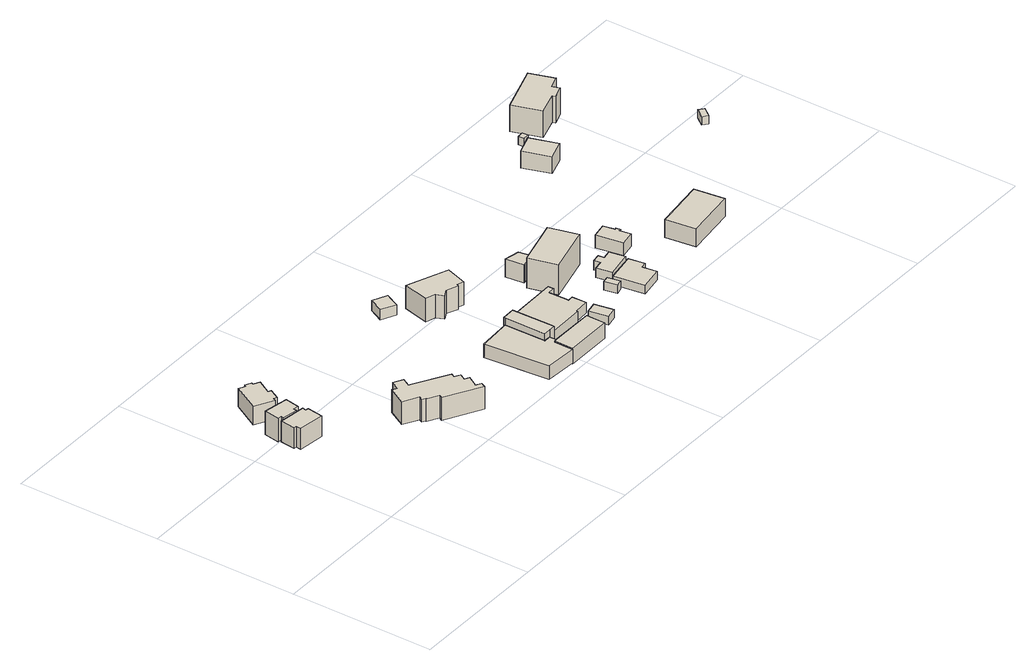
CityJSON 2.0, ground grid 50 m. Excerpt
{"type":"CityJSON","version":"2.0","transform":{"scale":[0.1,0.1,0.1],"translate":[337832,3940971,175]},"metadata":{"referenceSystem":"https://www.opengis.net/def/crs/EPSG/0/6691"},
"CityObjects":{
"building1":{"type":"Building","attributes":{"measuredHeight":8.5,"BuildingIDAttribute.prefecture":"14","BuildingIDAttribute.city":"14151","BuildingDetailAttribute.surveyYear":2015,"BuildingLandSlideRiskAttribute.description":"1","BuildingLandSlideRiskAttribute.areaType":"1"},"geometry":[{"type":"Solid","lod":"1","boundaries":[[[[0,1,2,3,4,5,6,7]],[[6,8,9,7]],[[5,10,8,6]],[[4,11,10,5]],[[3,12,11,4]],[[2,13,12,3]],[[1,14,13,2]],[[0,15,14,1]],[[7,9,15,0]],[[8,10,11,12,13,14,15,9]]]]}]},
"building2":{"type":"Building","attributes":{"usage":"411","measuredHeight":9.1,"storeysAboveGround":2,"BuildingIDAttribute.prefecture":"14","BuildingIDAttribute.city":"14151","BuildingDetailAttribute.totalFloorArea":84.25,"BuildingDetailAttribute.buildingFootprintArea":42.13,"BuildingDetailAttribute.buildingStructureType":"601","BuildingDetailAttribute.buildingStructureOrgType":"1","BuildingDetailAttribute.orgUsage":"10","BuildingDetailAttribute.surveyYear":2015,"BuildingLandSlideRiskAttribute.description":"1","BuildingLandSlideRiskAttribute.areaType":"1"},"geometry":[{"type":"Solid","lod":"1","boundaries":[[[[16,17,18,19,20,21,22,23]],[[22,24,25,23]],[[21,26,24,22]],[[20,27,26,21]],[[19,28,27,20]],[[18,29,28,19]],[[17,30,29,18]],[[16,31,30,17]],[[23,25,31,16]],[[24,26,27,28,29,30,31,25]]]]}]},
"building3":{"type":"Building","attributes":{"usage":"411","measuredHeight":6.9,"storeysAboveGround":1,"BuildingIDAttribute.prefecture":"14","BuildingIDAttribute.city":"14151","BuildingDetailAttribute.totalFloorArea":76.04,"BuildingDetailAttribute.buildingFootprintArea":76.04,"BuildingDetailAttribute.buildingStructureType":"601","BuildingDetailAttribute.buildingStructureOrgType":"1","BuildingDetailAttribute.orgUsage":"10","BuildingDetailAttribute.surveyYear":2015,"BuildingLandSlideRiskAttribute.description":"1","BuildingLandSlideRiskAttribute.areaType":"1"},"geometry":[{"type":"Solid","lod":"1","boundaries":[[[[32,33,34,35,36,37,38,39,40,41,42,43]],[[42,44,45,43]],[[41,46,44,42]],[[40,47,46,41]],[[39,48,47,40]],[[38,49,48,39]],[[37,50,49,38]],[[36,51,50,37]],[[35,52,51,36]],[[34,53,52,35]],[[33,54,53,34]],[[32,55,54,33]],[[43,45,55,32]],[[44,46,47,48,49,50,51,52,53,54,55,45]]]]}]},
"building4":{"type":"Building","attributes":{"usage":"411","measuredHeight":9.8,"storeysAboveGround":2,"BuildingIDAttribute.prefecture":"14","BuildingIDAttribute.city":"14151","BuildingDetailAttribute.totalFloorArea":370.67,"BuildingDetailAttribute.buildingFootprintArea":185.34,"BuildingDetailAttribute.buildingStructureType":"601","BuildingDetailAttribute.buildingStructureOrgType":"1","BuildingDetailAttribute.orgUsage":"10","BuildingDetailAttribute.surveyYear":2015},"geometry":[{"type":"Solid","lod":"1","boundaries":[[[[56,57,58,59,60,61,62,63,64,65,66,67,68,69,70,71,72,73,74,75]],[[74,76,77,75]],[[73,78,76,74]],[[72,79,78,73]],[[71,80,79,72]],[[70,81,80,71]],[[69,82,81,70]],[[68,83,82,69]],[[67,84,83,68]],[[66,85,84,67]],[[65,86,85,66]],[[64,87,86,65]],[[63,88,87,64]],[[62,89,88,63]],[[61,90,89,62]],[[60,91,90,61]],[[59,92,91,60]],[[58,93,92,59]],[[57,94,93,58]],[[56,95,94,57]],[[75,77,95,56]],[[76,78,79,80,81,82,83,84,85,86,87,88,89,90,91,92,93,94,95,77]]]]}]},
"building5":{"type":"Building","attributes":{"measuredHeight":5.3,"BuildingIDAttribute.prefecture":"14","BuildingIDAttribute.city":"14151","BuildingDetailAttribute.surveyYear":2015},"geometry":[{"type":"Solid","lod":"1","boundaries":[[[[96,97,98,99,100,101,102,103]],[[102,104,105,103]],[[101,106,104,102]],[[100,107,106,101]],[[99,108,107,100]],[[98,109,108,99]],[[97,110,109,98]],[[96,111,110,97]],[[103,105,111,96]],[[104,106,107,108,109,110,111,105]]]]}]},
"building6":{"type":"Building","attributes":{"usage":"411","measuredHeight":3.9,"storeysAboveGround":1,"BuildingIDAttribute.prefecture":"14","BuildingIDAttribute.city":"14151","BuildingDetailAttribute.totalFloorArea":30.64,"BuildingDetailAttribute.buildingFootprintArea":30.64,"BuildingDetailAttribute.buildingStructureType":"610","BuildingDetailAttribute.buildingStructureOrgType":"2","BuildingDetailAttribute.orgUsage":"10","BuildingDetailAttribute.surveyYear":2015},"geometry":[{"type":"Solid","lod":"1","boundaries":[[[[112,113,114,115]],[[114,116,117,115]],[[113,118,116,114]],[[112,119,118,113]],[[115,117,119,112]],[[116,118,119,117]]]]}]},
"building7":{"type":"Building","attributes":{"measuredHeight":6.8,"BuildingIDAttribute.prefecture":"14","BuildingIDAttribute.city":"14151","BuildingDetailAttribute.surveyYear":2015},"geometry":[{"type":"Solid","lod":"1","boundaries":[[[[120,121,122,123,124,125,126]],[[125,127,128,126]],[[124,129,127,125]],[[123,130,129,124]],[[122,131,130,123]],[[121,132,131,122]],[[120,133,132,121]],[[126,128,133,120]],[[127,129,130,131,132,133,128]]]]}]},
"building8":{"type":"Building","attributes":{"usage":"411","measuredHeight":10,"storeysAboveGround":2,"BuildingIDAttribute.prefecture":"14","BuildingIDAttribute.city":"14151","BuildingDetailAttribute.totalFloorArea":218.14,"BuildingDetailAttribute.buildingFootprintArea":109.07,"BuildingDetailAttribute.buildingStructureType":"601","BuildingDetailAttribute.buildingStructureOrgType":"1","BuildingDetailAttribute.orgUsage":"10","BuildingDetailAttribute.surveyYear":2015},"geometry":[{"type":"Solid","lod":"1","boundaries":[[[[134,135,136,137,138,139,140,141,142]],[[141,143,144,142]],[[140,145,143,141]],[[139,146,145,140]],[[138,147,146,139]],[[137,148,147,138]],[[136,149,148,137]],[[135,150,149,136]],[[134,151,150,135]],[[142,144,151,134]],[[143,145,146,147,148,149,150,151,144]]]]}]},
"building9":{"type":"Building","attributes":{"measuredHeight":5.8,"BuildingIDAttribute.prefecture":"14","BuildingIDAttribute.city":"14151","BuildingDetailAttribute.surveyYear":2015},"geometry":[{"type":"Solid","lod":"1","boundaries":[[[[152,153,154,155,156]],[[155,157,158,156]],[[154,159,157,155]],[[153,160,159,154]],[[152,161,160,153]],[[156,158,161,152]],[[157,159,160,161,158]]]]}]},
"building10":{"type":"Building","attributes":{"measuredHeight":6,"BuildingIDAttribute.prefecture":"14","BuildingIDAttribute.city":"14151","BuildingDetailAttribute.surveyYear":2015},"geometry":[{"type":"Solid","lod":"1","boundaries":[[[[162,163,164,165]],[[164,166,167,165]],[[163,168,166,164]],[[162,169,168,163]],[[165,167,169,162]],[[166,168,169,167]]]]}]},
"building11":{"type":"Building","attributes":{"measuredHeight":3.5,"BuildingIDAttribute.prefecture":"14","BuildingIDAttribute.city":"14151","BuildingDetailAttribute.surveyYear":2015},"geometry":[{"type":"Solid","lod":"1","boundaries":[[[[170,171,172,173]],[[172,174,175,173]],[[171,176,174,172]],[[170,177,176,171]],[[173,175,177,170]],[[174,176,177,175]]]]}]},
"building12":{"type":"Building","attributes":{"usage":"441","measuredHeight":5.3,"storeysAboveGround":2,"BuildingIDAttribute.prefecture":"14","BuildingIDAttribute.city":"14151","BuildingDetailAttribute.totalFloorArea":1312.14,"BuildingDetailAttribute.buildingFootprintArea":656.07,"BuildingDetailAttribute.buildingStructureType":"601","BuildingDetailAttribute.buildingStructureOrgType":"1","BuildingDetailAttribute.orgUsage":"160","BuildingDetailAttribute.surveyYear":2015},"geometry":[{"type":"Solid","lod":"1","boundaries":[[[[178,179,180,181,182,183,184,185,186,187,188,189]],[[188,190,191,189]],[[187,192,190,188]],[[186,193,192,187]],[[185,194,193,186]],[[184,195,194,185]],[[183,196,195,184]],[[182,197,196,183]],[[181,198,197,182]],[[180,199,198,181]],[[179,200,199,180]],[[178,201,200,179]],[[189,191,201,178]],[[190,192,193,194,195,196,197,198,199,200,201,191]]]]}]},
"building13":{"type":"Building","attributes":{"measuredHeight":3.2,"BuildingIDAttribute.prefecture":"14","BuildingIDAttribute.city":"14151","BuildingDetailAttribute.surveyYear":2015},"geometry":[{"type":"Solid","lod":"1","boundaries":[[[[202,203,204,205]],[[204,206,207,205]],[[203,208,206,204]],[[202,209,208,203]],[[205,207,209,202]],[[206,208,209,207]]]]}]},
"building14":{"type":"Building","attributes":{"usage":"411","measuredHeight":7.1,"storeysAboveGround":1,"BuildingIDAttribute.prefecture":"14","BuildingIDAttribute.city":"14151","BuildingDetailAttribute.totalFloorArea":23.55,"BuildingDetailAttribute.buildingFootprintArea":23.55,"BuildingDetailAttribute.buildingStructureType":"601","BuildingDetailAttribute.buildingStructureOrgType":"1","BuildingDetailAttribute.orgUsage":"10","BuildingDetailAttribute.surveyYear":2015},"geometry":[{"type":"Solid","lod":"1","boundaries":[[[[210,211,212,213,214,215]],[[214,216,217,215]],[[213,218,216,214]],[[212,219,218,213]],[[211,220,219,212]],[[210,221,220,211]],[[215,217,221,210]],[[216,218,219,220,221,217]]]]}]},
"building15":{"type":"Building","attributes":{"BuildingIDAttribute.prefecture":"14","BuildingIDAttribute.city":"14151","BuildingDetailAttribute.surveyYear":2015},"geometry":[{"type":"Solid","lod":"1","boundaries":[[[[222,223,224,225]],[[224,226,227,225]],[[223,228,226,224]],[[222,229,228,223]],[[225,227,229,222]],[[226,228,229,227]]]]}]},
"building16":{"type":"Building","attributes":{"usage":"411","measuredHeight":12.6,"storeysAboveGround":1,"BuildingIDAttribute.prefecture":"14","BuildingIDAttribute.city":"14151","BuildingDetailAttribute.totalFloorArea":160.27,"BuildingDetailAttribute.buildingFootprintArea":160.27,"BuildingDetailAttribute.buildingStructureType":"601","BuildingDetailAttribute.buildingStructureOrgType":"1","BuildingDetailAttribute.orgUsage":"10","BuildingDetailAttribute.surveyYear":2015},"geometry":[{"type":"Solid","lod":"1","boundaries":[[[[230,231,232,233,234]],[[233,235,236,234]],[[232,237,235,233]],[[231,238,237,232]],[[230,239,238,231]],[[234,236,239,230]],[[235,237,238,239,236]]]]}]},
"building17":{"type":"Building","attributes":{"measuredHeight":4.8,"BuildingIDAttribute.prefecture":"14","BuildingIDAttribute.city":"14151","BuildingDetailAttribute.surveyYear":2015},"geometry":[{"type":"Solid","lod":"1","boundaries":[[[[240,241,242,243,244,245]],[[244,246,247,245]],[[243,248,246,244]],[[242,249,248,243]],[[241,250,249,242]],[[240,251,250,241]],[[245,247,251,240]],[[246,248,249,250,251,247]]]]}]},
"building18":{"type":"Building","attributes":{"measuredHeight":4.6,"BuildingIDAttribute.prefecture":"14","BuildingIDAttribute.city":"14151","BuildingDetailAttribute.surveyYear":2015},"geometry":[{"type":"Solid","lod":"1","boundaries":[[[[252,253,254,255,256,257,258,259]],[[258,260,261,259]],[[257,262,260,258]],[[256,263,262,257]],[[255,264,263,256]],[[254,265,264,255]],[[253,266,265,254]],[[252,267,266,253]],[[259,261,267,252]],[[260,262,263,264,265,266,267,261]]]]}]},
"building19":{"type":"Building","attributes":{"usage":"401","measuredHeight":4.9,"storeysAboveGround":1,"BuildingIDAttribute.prefecture":"14","BuildingIDAttribute.city":"14151","BuildingDetailAttribute.totalFloorArea":46.32,"BuildingDetailAttribute.buildingFootprintArea":46.32,"BuildingDetailAttribute.buildingStructureType":"601","BuildingDetailAttribute.buildingStructureOrgType":"1","BuildingDetailAttribute.orgUsage":"61","BuildingDetailAttribute.surveyYear":2015},"geometry":[{"type":"Solid","lod":"1","boundaries":[[[[268,269,270,271,272,273,274,275]],[[274,276,277,275]],[[273,278,276,274]],[[272,279,278,273]],[[271,280,279,272]],[[270,281,280,271]],[[269,282,281,270]],[[268,283,282,269]],[[275,277,283,268]],[[276,278,279,280,281,282,283,277]]]]}]},
"building20":{"type":"Building","attributes":{"usage":"402","measuredHeight":6.6,"storeysAboveGround":1,"BuildingIDAttribute.prefecture":"14","BuildingIDAttribute.city":"14151","BuildingDetailAttribute.totalFloorArea":193.86,"BuildingDetailAttribute.buildingFootprintArea":193.86,"BuildingDetailAttribute.buildingStructureType":"610","BuildingDetailAttribute.buildingStructureOrgType":"2","BuildingDetailAttribute.orgUsage":"71","BuildingDetailAttribute.surveyYear":2015},"geometry":[{"type":"Solid","lod":"1","boundaries":[[[[284,285,286,287]],[[286,288,289,287]],[[285,290,288,286]],[[284,291,290,285]],[[287,289,291,284]],[[288,290,291,289]]]]}]},
"building21":{"type":"Building","attributes":{"usage":"411","measuredHeight":6.9,"storeysAboveGround":2,"BuildingIDAttribute.prefecture":"14","BuildingIDAttribute.city":"14151","BuildingDetailAttribute.totalFloorArea":102.54,"BuildingDetailAttribute.buildingFootprintArea":51.27,"BuildingDetailAttribute.buildingStructureType":"601","BuildingDetailAttribute.buildingStructureOrgType":"1","BuildingDetailAttribute.orgUsage":"10","BuildingDetailAttribute.surveyYear":2015},"geometry":[{"type":"Solid","lod":"1","boundaries":[[[[292,293,294,295]],[[294,296,297,295]],[[293,298,296,294]],[[292,299,298,293]],[[295,297,299,292]],[[296,298,299,297]]]]}]},
"building22":{"type":"Building","attributes":{"BuildingIDAttribute.prefecture":"14","BuildingIDAttribute.city":"14151","BuildingDetailAttribute.surveyYear":2015},"geometry":[{"type":"Solid","lod":"1","boundaries":[[[[300,301,302,303]],[[302,304,305,303]],[[301,306,304,302]],[[300,307,306,301]],[[303,305,307,300]],[[304,306,307,305]]]]}]},
"building23":{"type":"Building","attributes":{"usage":"411","measuredHeight":11.1,"storeysAboveGround":2,"BuildingIDAttribute.prefecture":"14","BuildingIDAttribute.city":"14151","BuildingDetailAttribute.totalFloorArea":309.87,"BuildingDetailAttribute.buildingFootprintArea":154.93,"BuildingDetailAttribute.buildingStructureType":"601","BuildingDetailAttribute.buildingStructureOrgType":"1","BuildingDetailAttribute.orgUsage":"10","BuildingDetailAttribute.surveyYear":2015},"geometry":[{"type":"Solid","lod":"1","boundaries":[[[[308,309,310,311,312,313,314,315]],[[314,316,317,315]],[[313,318,316,314]],[[312,319,318,313]],[[311,320,319,312]],[[310,321,320,311]],[[309,322,321,310]],[[308,323,322,309]],[[315,317,323,308]],[[316,318,319,320,321,322,323,317]]]]}]},
"building24":{"type":"Building","attributes":{"BuildingIDAttribute.prefecture":"14","BuildingIDAttribute.city":"14151","BuildingDetailAttribute.surveyYear":2015},"geometry":[{"type":"Solid","lod":"1","boundaries":[[[[324,325,326,327]],[[326,328,329,327]],[[325,330,328,326]],[[324,331,330,325]],[[327,329,331,324]],[[328,330,331,329]]]]}]}
},
"vertices":[
[101,396,113],[99,383,113],[109,382,113],[101,326,113],[10,338,113],[12,355,113],[2,356,113],[9,408,113],[2,356,188],[9,408,188],[12,355,188],[10,338,188],[101,326,188],[109,382,188],[99,383,188],[101,396,188],
[31,424,100],[18,427,100],[27,480,100],[113,465,100],[104,415,100],[86,418,100],[84,406,100],[29,416,100],[84,406,185],[29,416,185],[86,418,185],[104,415,185],[113,465,185],[27,480,185],[18,427,185],[31,424,185],
[114,642,88],[136,630,88],[140,637,88],[161,626,88],[158,620,88],[179,608,88],[152,560,88],[162,555,88],[142,519,88],[132,524,88],[126,514,88],[62,550,88],[126,514,154],[62,550,154],[132,524,154],[142,519,154],[162,555,154],[152,560,154],[179,608,154],[158,620,154],[161,626,154],[140,637,154],[136,630,154],[114,642,154],
[423,299,32],[438,290,32],[455,320,32],[487,301,32],[471,274,32],[594,202,32],[587,189,32],[606,178,32],[594,157,32],[610,148,32],[588,111,32],[606,101,32],[597,84,32],[475,154,32],[481,165,32],[443,187,32],[445,190,32],[433,197,32],[439,209,32],[388,238,32],[439,209,114],[388,238,114],[433,197,114],[445,190,114],[443,187,114],[481,165,114],[475,154,114],[597,84,114],[606,101,114],[588,111,114],[610,148,114],[594,157,114],[606,178,114],[587,189,114],[594,202,114],[471,274,114],[487,301,114],[455,320,114],[438,290,114],[423,299,114],
[941,73,39],[941,6,39],[828,13,39],[809,238,39],[928,246,39],[930,101,39],[954,101,39],[955,74,39],[954,101,87],[955,74,87],[930,101,87],[928,246,87],[809,238,87],[828,13,87],[941,6,87],[941,73,87],
[731,562,89],[756,612,89],[805,588,89],[780,537,89],[805,588,126],[780,537,126],[756,612,126],[731,562,126],
[928,246,45],[928,251,45],[975,252,45],[978,113,45],[978,101,45],[954,101,45],[930,101,45],[954,101,112],[930,101,112],[978,101,112],[978,113,112],[975,252,112],[928,251,112],[928,246,112],
[918,414,88],[913,406,88],[874,423,88],[847,409,88],[836,437,88],[802,447,88],[825,536,88],[966,480,88],[941,406,88],[966,480,172],[941,406,172],[825,536,172],[802,447,172],[836,437,172],[847,409,172],[874,423,172],[913,406,172],[918,414,172],
[941,6,35],[941,73,35],[955,74,35],[1106,74,35],[1106,7,35],[1106,74,91],[1106,7,91],[955,74,91],[941,73,91],[941,6,91],
[921,513,83],[929,534,83],[955,525,83],[948,503,83],[955,525,120],[948,503,120],[929,534,120],[921,513,120],
[952,492,84],[963,521,84],[982,514,84],[971,485,84],[982,514,116],[971,485,116],[963,521,116],[952,492,116],
[1175,244,43],[1150,243,43],[1152,173,43],[1171,174,43],[1173,123,43],[1120,121,43],[1120,116,43],[978,113,43],[975,252,43],[997,252,43],[997,261,43],[1175,265,43],[997,261,81],[1175,265,81],[997,252,81],[975,252,81],[978,113,81],[1120,116,81],[1120,121,81],[1173,123,81],[1171,174,81],[1152,173,81],[1150,243,81],[1175,244,81],
[1200,40,42],[1161,33,42],[1149,99,42],[1188,106,42],[1149,99,73],[1188,106,73],[1161,33,73],[1200,40,73],
[1223,408,56],[1231,367,56],[1181,355,56],[1178,354,56],[1178,355,56],[1170,419,56],[1178,355,121],[1170,419,121],[1178,354,121],[1181,355,121],[1231,367,121],[1223,408,121],
[1338,115,40],[1314,109,40],[1305,154,40],[1329,159,40],[1305,154,70],[1329,159,70],[1314,109,70],[1338,115,70],
[1372,290,41],[1205,247,41],[1179,347,41],[1346,390,41],[1356,353,41],[1346,390,149],[1356,353,149],[1179,347,149],[1205,247,149],[1372,290,149],
[1450,168,36],[1459,112,36],[1438,108,36],[1446,58,36],[1365,45,36],[1348,151,36],[1365,45,67],[1348,151,67],[1446,58,67],[1438,108,67],[1459,112,67],[1450,168,67],
[1356,158,39],[1346,212,39],[1379,218,39],[1375,240,39],[1403,245,39],[1406,224,39],[1438,230,39],[1448,175,39],[1438,230,73],[1448,175,73],[1406,224,73],[1403,245,73],[1375,240,73],[1379,218,73],[1346,212,73],[1356,158,73],
[1535,274,41],[1538,259,41],[1531,258,41],[1538,219,41],[1486,210,41],[1469,303,41],[1522,313,41],[1529,273,41],[1522,313,87],[1529,273,87],[1469,303,87],[1486,210,87],[1538,219,87],[1531,258,87],[1538,259,87],[1535,274,87],
[1822,194,36],[1836,88,36],[1655,65,36],[1641,170,36],[1655,65,100],[1641,170,100],[1836,88,100],[1822,194,100],
[1665,717,55],[1735,740,55],[1766,645,55],[1696,622,55],[1766,645,116],[1696,622,116],[1735,740,116],[1665,717,116],
[1761,758,75],[1738,756,75],[1737,777,75],[1759,778,75],[1737,777,105],[1759,778,105],[1738,756,105],[1761,758,105],
[1950,807,59],[1959,781,59],[1914,767,59],[1910,777,59],[1830,751,59],[1797,851,59],[1965,906,59],[1993,821,59],[1965,906,155],[1993,821,155],[1797,851,155],[1830,751,155],[1910,777,155],[1914,767,155],[1959,781,155],[1950,807,155],
[2260,467,8],[2236,435,8],[2218,449,8],[2242,481,8],[2218,449,38],[2242,481,38],[2236,435,38],[2260,467,38]
]}
